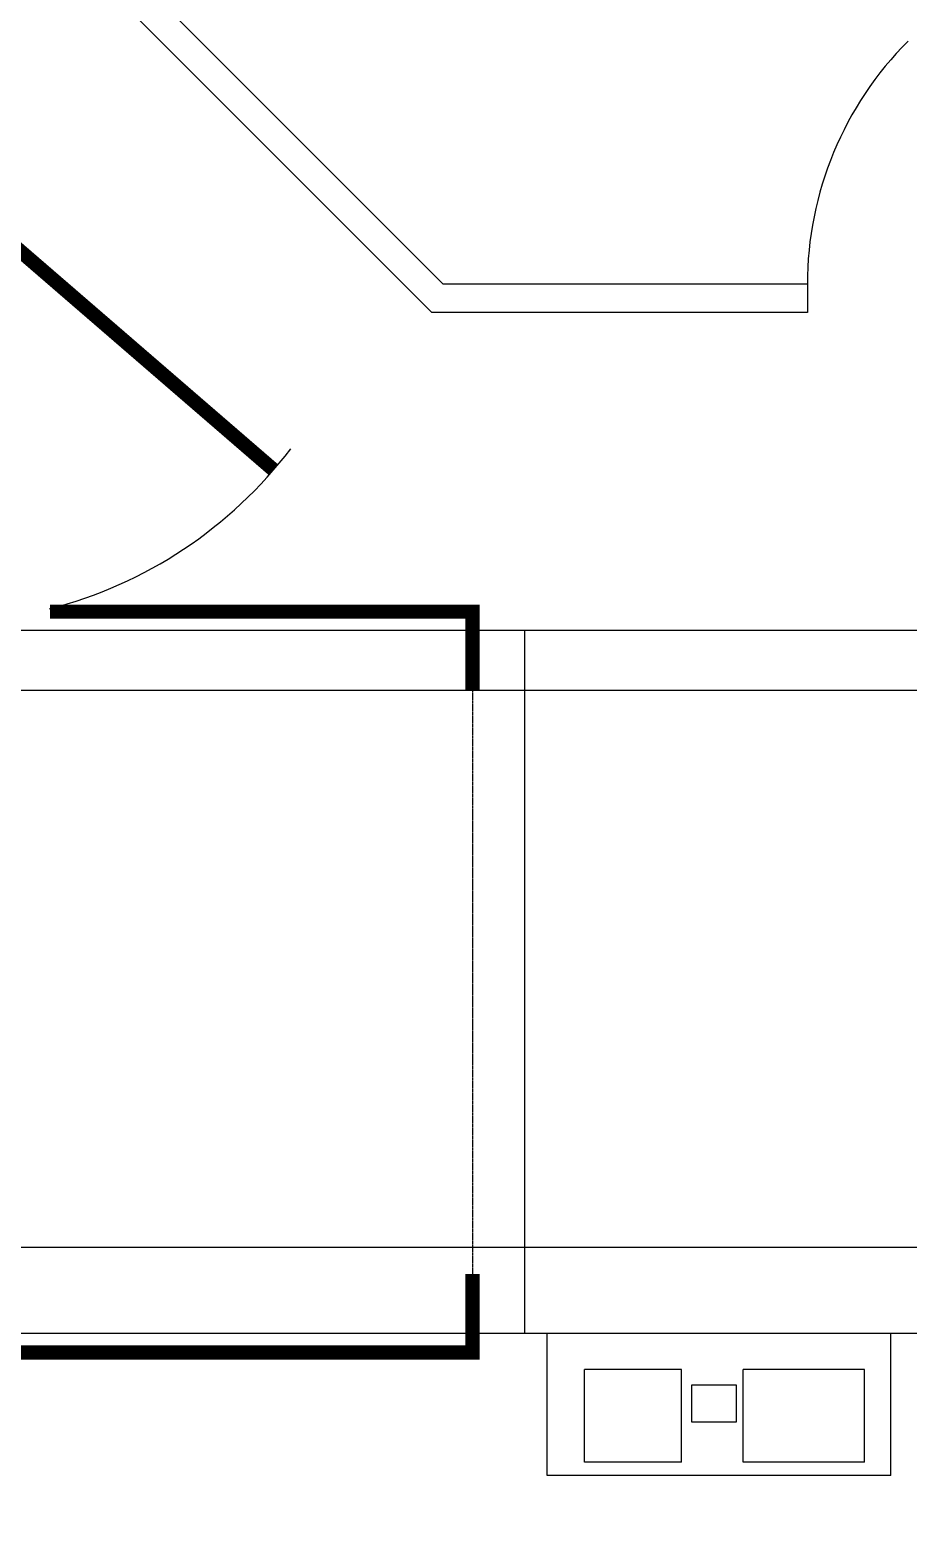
# Model space of a CAD drawing. Header units: millimetres. Extents: x -1732 to 458256, y -4349 to 130988.
# Drawn here: x 105386 to 107735, y 29002 to 33003 of the extents above; entities that cross this region are included whole.
import ezdxf

# ---------------------------------------------------------------- set-up
doc = ezdxf.new("R2010")
doc.units = ezdxf.units.MM
doc.header["$LTSCALE"] = 0.01
doc.header["$MEASUREMENT"] = 0
doc.linetypes.add('HIDDEN', pattern=[9.525, 6.35, -3.175])
doc.layers.add('F-E-EQP', color=251, linetype='CONTINUOUS')
doc.layers.add('SAFETY-GUARD', color=251, linetype='CONTINUOUS')

msp = doc.modelspace()

# ---------------------------------------------------------------- linework, layer by layer
at = {"layer": 'F-E-EQP'}
for p, q in [((106491.61641, 32322.78361), (105750.55188, 33063.84814)), ((106460.55046, 32247.78376), (105675.55203, 33032.78219)), ((107465.54845, 32322.78361), (106491.61641, 32322.78361)), ((107465.54845, 32322.78361), (107465.54845, 32247.78376)), ((107465.54845, 32247.78376), (106460.55046, 32247.78376)), ((107859.05452, 31396.78547), (105199.70643, 31396.77985)), ((106709.71069, 29516.78624), (106709.70685, 31396.78289)), ((107859.05452, 31236.78579), (105199.70676, 31236.78017)), ((107859.05403, 29746.78877), (105199.7098, 29746.78315)), ((107859.05452, 29516.78923), (105199.71027, 29516.78361)), ((106769.06129, 29136.78756), (106769.06052, 29516.7868)), ((107689.05945, 29136.78944), (107689.05868, 29516.78868)), ((107128.69019, 29420.67919), (106869.55307, 29420.67866)), ((106869.55358, 29172.44134), (106869.55307, 29420.67866)), ((107128.6907, 29172.44187), (107128.69019, 29420.67919)), ((107618.28445, 29420.68018), (107293.83964, 29420.67952)), ((107293.84015, 29172.44221), (107293.83964, 29420.67952)), ((107618.28496, 29172.44287), (107618.28445, 29420.68018)), ((107128.6907, 29172.44187), (106869.55358, 29172.44134)), ((107618.28496, 29172.44287), (107293.84015, 29172.44221)), ((107689.05945, 29136.78944), (106769.06129, 29136.78756))]:
    msp.add_line(p, q, dxfattribs=at)
msp.add_lwpolyline([(107156.25958, 29280.11392), (107156.25938, 29379.43074), (107275.47861, 29379.43098), (107275.47882, 29280.11416)], close=True, dxfattribs=at)
msp.add_arc((108385.54661, 32322.78361), 919.99816, 135, 180, dxfattribs=at)
at = {"layer": 'SAFETY-GUARD', "linetype": 'HIDDEN'}
msp.add_line((106570.00675, 31236.78306), (106570.00675, 29676.36285), dxfattribs=at)
at = {"layer": 'SAFETY-GUARD', "linetype": 'Continuous', "const_width": 38.1}
for points in [[(105143.42925, 32598.62596), (106037.54386, 31826.46849)], [(105439.57554, 31447.33558), (106570.00675, 31447.3376), (106570.00675, 31236.78306)], [(106570.00675, 29676.36285), (106570.00675, 29465.80831), (105266.89882, 29465.81033), (105001.97812, 29020.97542), (103985.97812, 29020.97542), (103121.11157, 29554.13754), (101851.11157, 29554.13754), (101851.11157, 29736.37301)]]:
    msp.add_lwpolyline(points, dxfattribs=at)
at = {"layer": 'SAFETY-GUARD', "linetype": 'Continuous'}
msp.add_arc((105143.42925, 32598.62596), 1181.38397, 284.42544979, 322.72888743, dxfattribs=at)

doc.saveas('drawing.dxf')
